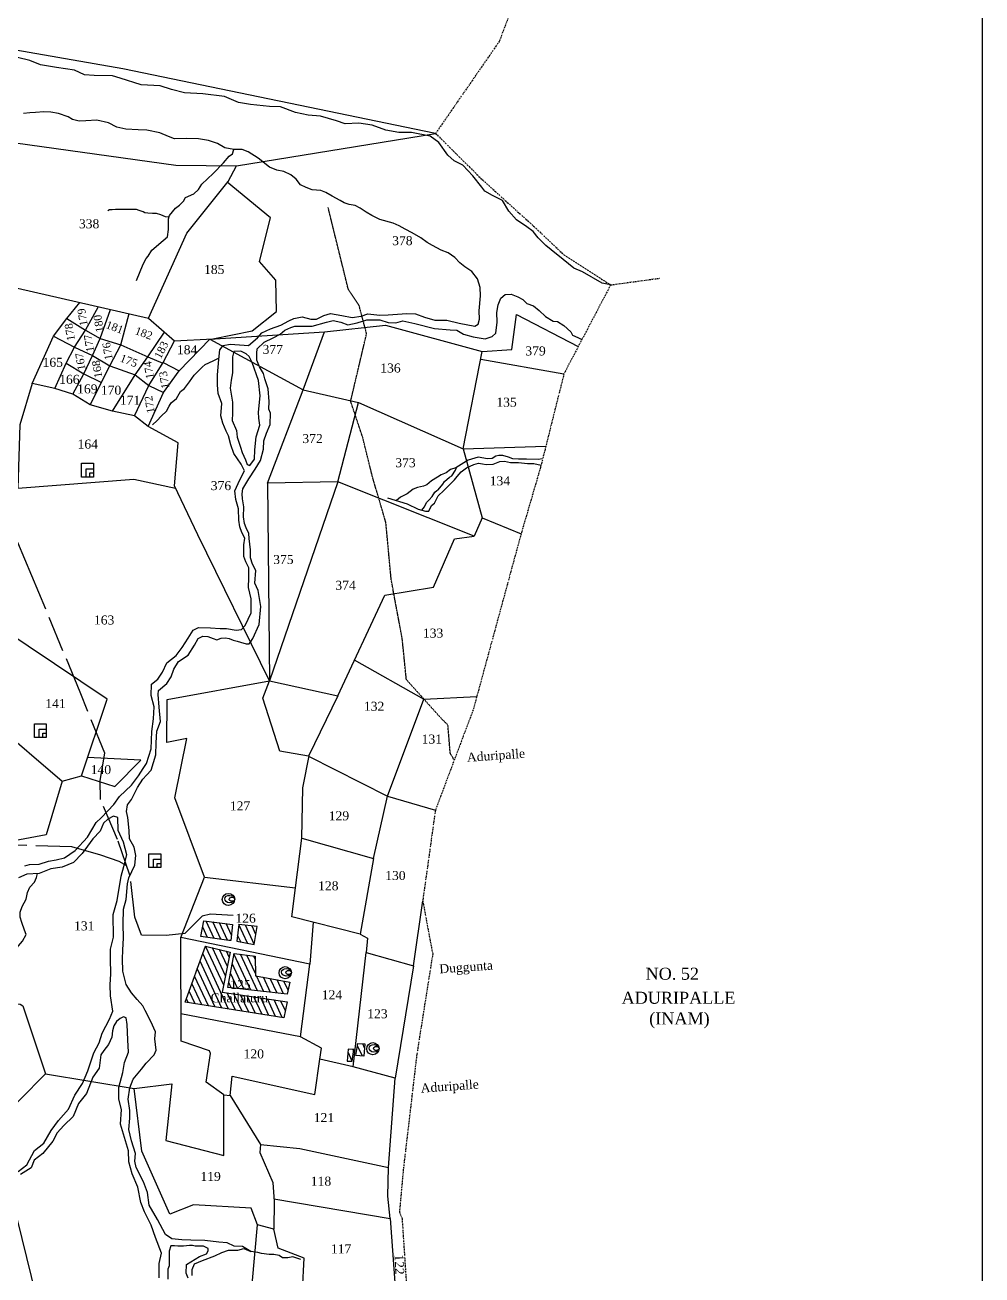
# Model space of a CAD drawing. Header units: millimetres. Extents: x 497 to 2247, y -457 to 1031.
# Drawn here: x 1928.2 to 2247, y -123.1 to 293.1 of the extents above; entities that cross this region are included whole.
import ezdxf

# ---------------------------------------------------------------- set-up
doc = ezdxf.new("R2010")
doc.units = ezdxf.units.MM
doc.header["$MEASUREMENT"] = 0
for name, pattern in [('ACAD_ISO02W100', [15, 12, -3]), ('ACAD_ISO07W100', [3, 0, -3]), ('BORDER', [1.75, 0.5, -0.25, 0.5, -0.25, 0, -0.25])]:
    doc.linetypes.add(name, pattern=pattern)
for name, color, linetype in [('CARTTRACK', 30, 'ACAD_ISO02W100'), ('NALA', 4, 'Continuous'), ('ROUND WELL', 5, 'Continuous'), ('SQUAREWELL', 5, 'Continuous'), ('SURVEY_BND', 7, 'Continuous'), ('SURVEY_NO', 7, 'Continuous'), ('VILLAGE_AREA', 1, 'Continuous')]:
    doc.layers.add(name, color=color, linetype=linetype)
doc.layers.add('FOOTPATH', color=150, linetype='ACAD_ISO07W100', lineweight=30)
doc.layers.add('VILL_BOUNDARY', color=6, linetype='BORDER', lineweight=30)
doc.styles.get("Standard").update_dxf_attribs({"font": 'TIMES.TTF'})

msp = doc.modelspace()

# ---------------------------------------------------------------- hatches: boundary and pattern name
at = {"layer": 'VILLAGE_AREA'}
h = msp.add_hatch(dxfattribs=at)
h.set_pattern_fill('ANSI31', color=256, scale=15, angle=70, style=0)
h.paths.add_polyline_path([(1996.56, -15.62), (1988.29, -13.58), (1981.54, -32.32), (2014.44, -37.5), (2015.49, -32.22), (1993.9, -28.9)])
h.paths.add_polyline_path([(1997.32, -6.38), (1987.79, -5.22), (1986.78, -10.41), (1996.11, -11.73), (1996.79, -11.78)])
h.paths.add_polyline_path([(2005.54, -7.12), (1999.39, -6.44), (1998.75, -11.94), (2004.53, -13.1)])
h.paths.add_polyline_path([(2004.89, -16.91), (1997.8, -16.11), (1995.71, -27.43), (2015.54, -29.66), (2016.39, -25.61), (2004.98, -23.47)])
h.paths.add_polyline_path([(2037.7, -48.06), (2035.86, -47.91), (2035.5, -51.94), (2037.21, -51.94)])
h.paths.add_polyline_path([(2041.42, -46.18), (2039.07, -46.08), (2038.35, -50.08), (2041.06, -50.31)])
h.paths.add_polyline_path([(1989.22, -33.2), (2009.49, -33.2), (2009.49, -28.48), (1989.22, -28.48)], flags=24)
h.paths.add_polyline_path([(1995.75, -28.69), (2003.92, -28.69), (2003.92, -24.12), (1995.75, -24.12)], flags=25)

# ---------------------------------------------------------------- linework, layer by layer
msp.add_lwpolyline([(496.74, 1031.15), (2246.96, 1031.15), (2246.96, -456.9), (496.74, -456.9)], close=True)
at = {"layer": 'CARTTRACK'}
for points in [[(1997.54, -3.43), (1990.01, -3.02), (1987.14, -3.63), (1981.39, -9.38), (1975.16, -10.13), (1967.01, -9.92), (1964.75, -3.98), (1963.15, 10), (1959, 21.89), (1953.3, 35.21), (1953.23, 41.5), (1954.77, 50.63), (1946.57, 70.91), (1930.48, 109.71), (1918.89, 136.87)], [(1962.05, 13.16), (1959.49, 14.57), (1953.43, 16.64), (1943.78, 19.42), (1923.47, 20)]]:
    msp.add_lwpolyline(points, dxfattribs=at)
at = {"layer": 'FOOTPATH', "ltscale": 0.002}
msp.add_lwpolyline([(2071.15, 48.32), (2069.82, 50.65), (2069.05, 60.04), (2067.17, 61.83), (2055.21, 75.15), (2053.84, 88.71), (2050.16, 108.43), (2048.37, 127.53), (2043.92, 142.64), (2040.67, 155.77), (2036.65, 167.81), (2041.96, 190.31), (2039.48, 199.7), (2035.89, 205), (2029.14, 232.38)], dxfattribs=at)
at = {"layer": 'NALA'}
for points in [[(2123.26, 206.57), (2120.47, 207.17), (2113.9, 210.91), (2110.96, 212.09), (2107.47, 214.99), (2103.43, 218.22), (2101.7, 219.7), (2099.1, 222.21), (2097.49, 224.32), (2095.34, 225.95), (2091.87, 228.22), (2089.35, 231.15), (2087.25, 234.69), (2083.95, 236.3), (2081.3, 237.78), (2080.31, 239.14), (2077.33, 242.89), (2074.03, 246.39), (2071.18, 247.88), (2068.99, 249.81), (2066.02, 253.98), (2063.09, 256.08), (2056.96, 257.3), (2052.7, 257.34), (2048.37, 258.12), (2043.87, 259.73), (2039.37, 260.39), (2034.83, 260.23), (2031.99, 261.21), (2026.64, 262.79), (2022.47, 263.12), (2018.31, 263.98), (2013.31, 265.88), (2009.6, 265.96), (2003.24, 266.62), (1999.32, 267.32), (1994.62, 269.34), (1987.4, 270.22), (1981.34, 270.47), (1976.96, 271.62), (1973.25, 272.9), (1966.85, 273.23), (1959.92, 275.46), (1957.28, 276.2), (1951.26, 276.25), (1948.04, 276.54), (1944.62, 278.11), (1938.72, 279.01), (1933.39, 279.84), (1929.8, 281.24), (1925.67, 282.31)], [(1928.16, 13.12), (1929.7, 13.52), (1932.95, 13.68), (1936.02, 14.67), (1938.54, 15.08), (1941.31, 15.77), (1944.88, 18.24), (1948.98, 22.67), (1951.91, 27.56), (1953.5, 29.06), (1955.81, 31.46), (1957.76, 33.57), (1959.67, 36.21), (1963.62, 40), (1965.94, 43.13), (1967.56, 45.48), (1968.62, 47.21), (1970.21, 52.12), (1970.45, 57.84), (1970.98, 62.09), (1971.19, 66.02), (1970.25, 69.8), (1970.33, 73.61), (1972.37, 75.23), (1973.95, 77.66), (1975.42, 80.67), (1978.55, 83.14), (1980.58, 85.8), (1982.49, 88.96), (1984.16, 91.6), (1985.95, 92.49), (1989.97, 92.37), (1993.14, 92.17), (1995.33, 92.17), (1998.5, 91.6), (2000.29, 91.84), (2001.56, 93.17), (2003.55, 97.35), (2003.47, 102.05), (2002.62, 105.75), (2002.78, 108.99), (2002.7, 112.39), (2001.72, 114.38), (2001.11, 116.13), (2001.11, 118.07), (2001.06, 120.01), (2001.36, 122.2), (2000.43, 124.16), (1999.69, 125.96), (1999.35, 128.26), (1999.25, 132.02), (1998.42, 135.1), (1998.03, 138.03), (1999.75, 141.67), (2001.26, 144.65), (2000.23, 146.9), (1997.74, 150.46), (1996.76, 153.27), (1995.98, 156.3), (1995.24, 157.81), (1994.02, 160.5), (1993.38, 162.99), (1993.72, 167.02), (1992.5, 170.39), (1992.31, 173.33), (1992.31, 176.65), (1992.75, 181.73), (1993.09, 184.93), (1994.17, 186.35), (1996.56, 186.84), (2001.16, 186.49), (2002.63, 186.44), (2005.57, 188.9), (2007.09, 190.61), (2009.92, 191.88), (2013.45, 193.15), (2016.09, 194.61), (2017.7, 195.35), (2020.45, 195.92), (2023.34, 195.13), (2025.26, 195.13), (2027.73, 196.37), (2029.93, 197.06), (2033.68, 196.37), (2037.15, 195.68), (2040.14, 196.16), (2042.4, 196.95), (2046.39, 196.44), (2049.2, 196.61), (2055.37, 197.06), (2058.26, 196.95), (2061.21, 195.82), (2064.72, 194.86), (2068.67, 194.86), (2072.76, 193.87), (2078.06, 192.84), (2079.12, 193.49), (2079.53, 195.1), (2079.46, 197.92), (2079.88, 202.93), (2079.81, 205.71), (2078.95, 208.6), (2077.03, 211.08), (2074.72, 212.63), (2072.97, 213.93), (2071.32, 215.72), (2069.16, 217.23), (2066.79, 218.12), (2063.86, 219.64), (2062.14, 220.71), (2059.98, 222.22), (2057.13, 223.93), (2054.86, 225.07), (2052.8, 226.27), (2050.77, 227.16), (2046.39, 228.38), (2043.75, 229.68), (2041.86, 230.78), (2039.8, 232.16), (2038.15, 232.98), (2036.16, 233.29), (2034.44, 233.91), (2033.14, 234.69), (2030.49, 236.1), (2028.36, 237.37), (2026.76, 238.04), (2023.88, 238.24), (2021.78, 239), (2019.93, 239.92), (2018.52, 241.78), (2016.7, 243.25), (2014.4, 244.35), (2012.09, 244.81), (2009.65, 245.81), (2005.87, 248.72), (2002.54, 250.82), (2000.55, 251.61), (1997.7, 251.68), (1994.76, 252.2), (1992.35, 253.6), (1989.26, 254.67), (1985.93, 255.21), (1982.08, 255.35), (1977.98, 255.25), (1976.02, 255.94), (1973.1, 257.18), (1968.71, 258.14), (1965.89, 258.24), (1961.8, 258.38), (1958.81, 259.1), (1955.96, 260.5), (1952.06, 261.45), (1948.49, 261.17), (1946.25, 261.1), (1943.99, 261.65), (1942.54, 262.54), (1939.35, 263.64), (1936.81, 264.12), (1934.4, 264.19), (1931.69, 264.02), (1929.77, 263.81), (1927.67, 263.64)], [(1965.3, 208.04), (1967.54, 213.5), (1968.54, 215.3), (1969.25, 216.16), (1970.37, 218.13), (1974.15, 221.32), (1975.61, 222.58), (1976.02, 224.98), (1975.96, 228.53), (1976.3, 229.67), (1978.31, 232.1), (1979.6, 233.1), (1980.92, 234.44), (1981.63, 235.7), (1984.47, 236.94), (1985.99, 238.37), (1987.08, 240.14), (1990.86, 243.68), (1994.27, 247.22), (1996.21, 249.42), (1997.3, 250.25), (1997.7, 251.68)], [(1976.13, 229.1), (1975, 229.28), (1973.44, 229.85), (1971.93, 230.36), (1970.61, 230.36), (1969.1, 230.45), (1968.1, 230.56), (1967.53, 230.91), (1966.16, 231.33), (1965.34, 231.65), (1964.03, 231.67), (1962.86, 231.67), (1961.4, 231.67), (1959.99, 231.65), (1958.37, 231.65), (1957.2, 231.56), (1956.28, 231.56), (1955.8, 231.28)], [(1983.9, -123.34), (1983.87, -121.34), (1984.69, -119.45), (1987.32, -118.26), (1991.36, -116.72), (1993.76, -115.61), (1995.93, -114.85), (1999.05, -114.82), (2001.09, -114.29), (2003.36, -115.31), (2000.6, -113.64), (1997.87, -113.54), (1995.54, -112.42), (1992.78, -112.22), (1988.04, -111.63), (1983.41, -111.5), (1980.42, -111.47), (1977.09, -111.1), (1975.02, -109.65), (1972.32, -104.66), (1969.52, -99.85), (1968.97, -95.68), (1967.65, -92.07), (1965.18, -87.28), (1964.79, -85.25), (1964.95, -82.69), (1963.7, -78.5), (1962.78, -74.63), (1963.15, -70.95), (1963.08, -68.4), (1962.52, -64.53), (1963.08, -60.85), (1964.23, -57.94), (1966.93, -54.6), (1968.54, -52.59), (1971.17, -49.77), (1971.86, -48.27), (1971.37, -44.53), (1971.6, -42.2), (1970.09, -38.68), (1968.21, -35.01), (1967.38, -33.51), (1965.58, -31.44), (1963.6, -29.14), (1961.9, -26.45), (1960.74, -21.93), (1960.61, -17.8), (1960.71, -14.94), (1960.94, -10.81), (1960.91, -6.35), (1960.98, -1.26), (1961.83, 1.88), (1962.36, 7.17), (1962.75, 9.17), (1964.73, 13.3), (1965.06, 16.61), (1964.53, 19.37), (1963.02, 22.13), (1962.92, 24.85), (1962.43, 29.17), (1961.97, 31.18), (1962.36, 33.44), (1963.64, 35.18), (1965.68, 39.24), (1967.39, 41.96), (1968.6, 43.34), (1970.24, 45.02), (1971.73, 50.06), (1971.89, 54.06), (1972.06, 58), (1973.27, 61.15), (1972.91, 65.91), (1972.49, 70.17), (1972.62, 71.49), (1975.45, 73.78), (1976.86, 76.04), (1977.78, 78.64), (1979.36, 81.13), (1982.52, 83.29), (1984.62, 86.64), (1985.81, 88.8), (1987.45, 89.56), (1989.03, 89.46), (1990.9, 88.84), (1992.08, 88.38), (1993.53, 88.9), (1994.97, 89.07), (1996.19, 88.8), (1997.54, 88.24), (1998.89, 87.88), (1999.97, 87.62), (2001.81, 87.06), (2002.83, 87.03), (2003.28, 87.6), (2004.08, 88.84), (2006.22, 93.47), (2006.68, 99.51), (2005.86, 104.75), (2004.77, 107.28), (2005.04, 111.47), (2003.99, 113.6), (2003.3, 115.7), (2003.3, 118.3), (2002.82, 122.17), (2002.74, 123.78), (2001.83, 125.62), (2001.26, 127.14), (2000.99, 129.37), (2001.04, 132.69), (2000.6, 135.32), (2000.47, 136.94), (2000.69, 138.69), (2002.75, 141.97), (2004.85, 145.16), (2006.59, 148.04), (2007.6, 151.86), (2007.74, 154.61), (2008.57, 157.14), (2009.79, 160.11), (2009.92, 163.84), (2009.44, 165.15), (2009.49, 167.77), (2009.22, 171.92), (2008.09, 175.24), (2007.65, 177.06), (2006.3, 179.24), (2005.38, 181.47), (2005.38, 183.82), (2005.47, 185.22), (2007.88, 187.5), (2010.8, 188.94), (2013.16, 190.21), (2014.78, 191.48), (2016.75, 192.35), (2018.1, 192.87), (2021.38, 192.87), (2023.83, 192.83), (2028.59, 194.1), (2030.78, 194.66), (2033.36, 194.1), (2035.68, 193.27), (2038.78, 193.97), (2042.07, 194.93), (2046.36, 194.89), (2049.11, 194.01), (2051.65, 193.97), (2054.05, 194.63), (2058.03, 193.75), (2064.63, 192.01), (2069.8, 191.61), (2071.99, 191.48), (2074.26, 190.21), (2077.5, 189.3), (2081.47, 188.64), (2083.75, 189.34), (2085.06, 190.52), (2085.42, 194.16), (2085.37, 197.39), (2085.81, 199.92), (2086.73, 202.1), (2088.13, 203.41), (2090.09, 203.46), (2092.37, 202.63), (2093.98, 201.67), (2095.38, 200.36), (2097.57, 199.61), (2099.49, 198.09), (2101.55, 196.03), (2104.08, 194.46), (2105.52, 194.33), (2107.67, 193.02), (2109.98, 190.93), (2110.57, 189.87), (2112.32, 189), (2113.67, 188.33)], [(2003.03, 146.4), (2004.58, 148.55), (2004.71, 151.69), (2005.18, 155.92), (2006.39, 159.89), (2006.06, 162.16), (2005.99, 164.24), (2006.53, 169.67), (2005.99, 174.72), (2003.84, 180.68), (2002.84, 182.69), (2001.83, 183.63), (2000.02, 184.5), (1997.74, 184.44), (1997.33, 182.63), (1997.33, 177.27), (1996.8, 174.85), (1996.53, 172.17), (1997.33, 167.55), (1997.33, 163.86), (1997.13, 161.45), (1998.68, 158.08), (1998.88, 155.86), (1999.95, 152.58), (2000.49, 150.77), (2001.63, 148.36), (2002.17, 146.75), (2003.03, 146.4)], [(1970.67, 159.99), (1972.18, 161.45), (1973.55, 162.8), (1975.31, 164.49), (1976.2, 166.21), (1976.87, 167.28), (1978.62, 168.7), (1980.01, 171.03), (1981.27, 172.08), (1982.99, 174.25), (1984.56, 176.51), (1987.21, 179.12), (1988.19, 180.04), (1990.91, 181.3), (1992.81, 182.27)], [(2048.95, 135.69), (2055.47, 133.61), (2059.16, 131.92), (2061.59, 131.18), (2062.64, 131.24), (2063.61, 133.09), (2064.6, 133.84), (2065.82, 136.34), (2067.69, 138.05), (2070.46, 140.9), (2071.26, 141.6), (2072.1, 142.77), (2073.42, 144.3), (2075.19, 145.6), (2077.66, 146.74), (2079.25, 147.16), (2080.6, 146.95), (2081.83, 146.79), (2084.1, 146.88), (2086.34, 147.81), (2087.93, 147.87), (2089.93, 147.48), (2092.53, 147.45), (2095.58, 147.09), (2097.66, 147.04), (2100.08, 146.59)], [(2100.61, 148.68), (2099.14, 148.46), (2095.21, 148.54), (2092.56, 148.54), (2090.69, 148.67), (2089.28, 149.24), (2087.3, 149.74), (2086.03, 149.74), (2084.99, 149.48), (2083.74, 148.78), (2082.26, 148.7), (2079.08, 149.17), (2075.79, 148.2), (2073.5, 146.77), (2071.68, 145.65), (2069.96, 145.11), (2068.48, 143.94), (2066.84, 143.37), (2065.54, 142.55), (2063.54, 141.31), (2062.04, 139.98), (2060.9, 139.59), (2058.92, 139.09), (2057.49, 138.55), (2055.51, 137.04), (2053.22, 135.87), (2051.87, 134.76)], [(2060.37, 131.55), (2061.22, 132.67), (2061.95, 134.05), (2062.83, 135.03), (2063.79, 136.1), (2064.7, 137.56), (2065.38, 138.1), (2065.8, 138.31), (2067.36, 140.19), (2067.88, 141.15), (2069.63, 142.58), (2070.38, 142.97), (2071.6, 144.87), (2071.88, 145.77)], [(1925.94, -88.62), (1928.77, -86.47), (1931.39, -81.68), (1934.42, -79.23), (1936.88, -74.99), (1939.34, -71.64), (1942.7, -67.96), (1944.79, -63.25), (1947.36, -59.38), (1949.14, -55.2), (1951.13, -49.16), (1952.91, -45.81), (1953.85, -42.62), (1956.32, -37.89), (1957.47, -35.33), (1956.69, -30.15), (1956.58, -26.54), (1956.8, -22.9), (1956.69, -17.88), (1956.64, -14.58), (1957.63, -10.66), (1957.58, -3.06), (1958.89, 1.6), (1960.2, 9.7), (1961.14, 12.92), (1962.14, 16.74), (1961.04, 21.02), (1959.26, 24.84), (1959.1, 29.16), (1957.64, 29.63), (1955.75, 28.64), (1954.34, 27.33), (1953.19, 24.67), (1950.73, 22.16), (1947.26, 17.26), (1944.28, 14.28), (1940.56, 12.66), (1936.74, 12.08), (1932.92, 10.57), (1928.78, 10.36), (1926.01, 9.1)], [(1917.66, -29.1), (1920.05, -25.6), (1921.67, -22.11), (1922.9, -19.46), (1923.93, -17.78), (1924.84, -15), (1927.37, -12), (1928.53, -9.74), (1928.01, -8.32), (1927.11, -5.73), (1926.53, -3.99), (1926.53, -2.31), (1927.24, -0.43), (1928.52, 1.99), (1929.02, 4.26), (1929.75, 5.99), (1931.39, 7.71), (1932.02, 9.25), (1932.29, 10.54)], [(1972.86, -124.02), (1972.86, -119.26), (1973.59, -115.86), (1971.66, -110.65), (1970.19, -106.52), (1967.94, -102.13), (1966.74, -99), (1965.74, -93.83), (1963.91, -89.39), (1962.76, -85.46), (1962.6, -81.8), (1960.04, -72.94), (1960.35, -67.97), (1959.46, -64.61), (1959.46, -60.74), (1960.77, -55.72), (1961.3, -52.4), (1962.66, -48.95), (1962.45, -44.82), (1962.19, -39.67), (1961.82, -37.53), (1960.98, -37.11), (1959.83, -37.73), (1958.68, -38.68), (1957.79, -40.19), (1957.37, -41.81), (1957.11, -43.9), (1955.96, -46.36), (1954.49, -48.35), (1953.49, -49.84), (1952.86, -54.28), (1950.82, -57.21), (1948.68, -62.65), (1946, -66.03), (1944.27, -70.32), (1941.13, -73.35), (1938.88, -75.81), (1937.47, -78.58), (1934.11, -82.64), (1931.28, -84.89), (1930.19, -87.4), (1926.73, -89.7)], [(1982.57, -124.18), (1981.83, -122.51), (1981.99, -119.63), (1986.29, -116.93), (1988.64, -116.04), (1989.22, -115.1), (1989.17, -114.26), (1987.59, -113.53), (1986.13, -113.53), (1984.82, -113.48), (1983.98, -113.32), (1982.94, -113.32), (1981, -113.48), (1979.06, -113.48), (1977.96, -113.37), (1977.96, -113.37), (1976.76, -113.43), (1976.76, -113.43), (1976.18, -115.15), (1976.18, -118.36), (1976.18, -120.04), (1975.81, -121.19), (1975.71, -124.48)], [(2020.03, -117.93), (2017.42, -117.09), (2015.71, -117.43), (2014, -117.37), (2012.82, -116.61), (2011.05, -116.3), (2009.5, -116.25), (2006.92, -115.99), (2005.71, -115.66), (2003.36, -115.31)]]:
    msp.add_lwpolyline(points, dxfattribs=at)
at = {"layer": 'ROUND WELL'}
for centre, major_axis, ratio in [((1995.95, 1.94), (2.06, 0.03), 0.976171), ((1996.36, 2.05), (1.66, -0.08), 0.742773), ((1997.09, 1.99), (0.924, -0.025), 0.731939), ((2014.86, -22.46), (2.06, 0.03), 0.976171), ((2015.26, -22.34), (1.66, -0.08), 0.742773), ((2015.99, -22.4), (0.924, -0.025), 0.731939), ((2044.05, -47.77), (2.06, 0.03), 0.976171), ((2044.45, -47.66), (1.66, -0.08), 0.742773), ((2045.19, -47.71), (0.924, -0.025), 0.731939)]:
    msp.add_ellipse(centre, major_axis=major_axis, ratio=ratio, dxfattribs=at)
at = {"layer": 'SQUAREWELL'}
for points in [[(1947.04, 147.15), (1950.97, 147.15), (1950.97, 142.53), (1947.04, 142.53)], [(1948.58, 145.34), (1950.97, 145.34), (1950.97, 142.53), (1948.58, 142.53)], [(1949.8, 143.95), (1950.97, 143.95), (1950.97, 142.53), (1949.8, 142.53)], [(1931.32, 60.45), (1935.26, 60.45), (1935.26, 55.82), (1931.32, 55.82)], [(1932.86, 58.64), (1935.26, 58.64), (1935.26, 55.82), (1932.86, 55.82)], [(1934.09, 57.25), (1935.26, 57.25), (1935.26, 55.82), (1934.09, 55.82)], [(1969.43, 17.15), (1973.37, 17.15), (1973.37, 12.53), (1969.43, 12.53)], [(1970.97, 15.34), (1973.37, 15.34), (1973.37, 12.53), (1970.97, 12.53)], [(1972.2, 13.95), (1973.37, 13.95), (1973.37, 12.53), (1972.2, 12.53)]]:
    msp.add_lwpolyline(points, close=True, dxfattribs=at)
at = {"layer": 'SURVEY_BND'}
for points in [[(1924.98, 253.86), (1978.47, 246.38), (1998.68, 246.21), (2064.96, 257.02), (1960.8, 278.53), (1898.29, 289.41)], [(1916.33, 207.62), (1969.36, 195.51), (1982.06, 223.82), (1995.83, 241.05), (1998.68, 246.21)], [(1969.36, 195.51), (1977.95, 187.98), (1990.79, 188.56), (2003.86, 191.23), (2011.97, 197.68), (2011.78, 208.12), (2006.3, 214.4), (2010, 228.85), (1995.57, 240.72)], [(1942.07, 195.41), (1946.47, 200.74)], [(1948.28, 191.47), (1952.7, 199.32)], [(1953.27, 188.71), (1956.67, 198.41)], [(1960.14, 186.65), (1962.9, 196.99)], [(1989.71, 188.51), (2027.96, 190.91), (2048.25, 193.13), (2080.45, 184.35), (2090.29, 185.06), (2091.93, 196.75), (2112.45, 186.01)], [(1937.64, 189.52), (1942.07, 195.41), (1948.28, 191.47)], [(1944.68, 185.83), (1948.28, 191.47), (1953.27, 188.71)], [(1938.14, 172.1), (1930.55, 173.76), (1937.64, 189.52), (1944.68, 185.83)], [(1950.61, 183.06), (1953.27, 188.71), (1960.14, 186.65)], [(1969.11, 182.61), (1974.66, 190.86)], [(2008.91, 140.56), (2009.6, 74.75), (1985.73, 123.36), (1977.94, 139.68), (1979.22, 154.01), (1969.19, 159.44), (1974.33, 170.68), (1979.56, 177.96), (1989.71, 188.51)], [(1974.21, 180.67), (1977.95, 187.98)], [(1989.71, 188.51), (2020.78, 171.67), (2027.96, 190.91)], [(1941.91, 180.45), (1944.68, 185.83), (1950.61, 183.06)], [(1956.48, 179.66), (1960.14, 186.65), (1969.11, 182.61)], [(2020.78, 171.67), (2039.25, 167.42), (2074.12, 151.93), (2080.45, 184.35)], [(1944.13, 170.15), (1938.14, 172.1), (1941.91, 180.45), (1947.78, 177)], [(1947.78, 177), (1950.61, 183.06), (1956.48, 179.66)], [(1957.32, 164.56), (1949.84, 166.61), (1956.48, 179.66), (1964.9, 176.61)], [(1964.9, 176.61), (1969.11, 182.61), (1974.11, 180.51)], [(1969.39, 173.01), (1974.21, 180.67), (1979.56, 177.96)], [(2079.96, 181.86), (2107.7, 176.96)], [(1949.84, 166.61), (1944.13, 170.15), (1947.78, 177), (1953.62, 174.04)], [(1964.61, 163.01), (1957.32, 164.56), (1964.9, 176.61), (1969.39, 173.01)], [(1930.55, 173.76), (1926.49, 159.96), (1925.8, 138.92), (1964.44, 141.89), (1978.32, 138.88)], [(1969.19, 159.44), (1964.61, 163.01), (1969.39, 173.01), (1974.33, 170.68)], [(2032.34, 141.01), (2008.91, 140.56), (2020.78, 171.67)], [(2080.41, 128.96), (2077.8, 122.84), (2032.34, 141.01), (2039.25, 167.42)], [(2074.12, 151.93), (2101.66, 152.9)], [(2074.12, 151.93), (2080.41, 128.96), (2093.42, 123.68)], [(2032.34, 141.01), (2009.6, 74.75), (2032.35, 69.68), (2048, 103.3), (2064.3, 105.96), (2071.25, 121.99), (2077.8, 122.84)], [(1917.73, 60.86), (1940.56, 41.35), (1947, 43.09), (1955.54, 68.65), (1920.45, 92.11)], [(2061.19, 68.49), (2037.88, 81.57)], [(1902.38, -30.99), (1926.57, -32.96), (1927.45, -33.55), (1935.04, -56.18), (1964.59, -61.04), (1977.05, -59.44), (1975.07, -78.38), (1994.42, -83.32), (1994.42, -63.1), (1988.47, -58.95), (1989.94, -49.37), (1989.59, -48.5), (1980.17, -45.25), (1980.08, -10.75), (1987.95, 9.35), (1978.11, 35.81), (1982.09, 55.5), (1975.37, 54.15), (1975.52, 68.51), (2009.6, 74.75)], [(2022.66, 49.69), (2013.1, 51.35), (2007.39, 68.99), (2009.6, 74.75)], [(2032.35, 69.68), (2022.66, 49.69), (2048.98, 36.29), (2061.07, 68.63), (2078.66, 69.5)], [(1987.95, 9.35), (2018.26, 5.79), (2020.38, 22.3), (2020.77, 39.04), (2022.97, 50.31)], [(1947, 43.09), (1958.07, 39.5), (1966.8, 48.28), (1949.05, 49.23)], [(1940.56, 41.35), (1935.19, 23.41), (1919.09, 20.49), (1904.64, 22.3)], [(2020.38, 22.3), (2044.29, 15.54), (2048.98, 36.29)], [(2048.98, 36.29), (2064.87, 31.64)], [(2044.29, 15.54), (2039.81, -9.66), (2017.08, -3.86), (2018.26, 5.79)], [(2039.81, -9.66), (2042.25, -11.01), (2041.85, -15.69), (2057.54, -20.17), (2060.65, 1.41)], [(2024.15, -5.66), (2023.09, -19.66), (1980.08, -10.75)], [(2057.54, -20.17), (2051.53, -57.61), (2037.46, -53.85), (2041.85, -15.69)], [(2037.46, -53.85), (2026.36, -51.28), (2026.97, -47.61), (2019.93, -43.84), (2023.09, -19.66)], [(2019.93, -43.84), (1980.14, -36.12)], [(1994.42, -63.1), (1996.47, -63.33), (1997.18, -56.91), (2024.7, -63.02), (2026.36, -51.28)], [(1935.04, -56.18), (1917.79, -73.49), (1908.84, -64.88), (1893.31, -55.25)], [(1996.47, -63.33), (2006.6, -79.64), (2019.68, -81.04), (2049.29, -87.39), (2051.53, -57.61)], [(2006.6, -79.64), (2006.38, -82.36), (2010.77, -92.31), (2011.17, -98.69), (2011.01, -107.89), (2005.67, -106.47), (2003.5, -100.86), (1984.31, -99.79), (1976.44, -102.91), (1967.07, -81.88), (1964.59, -61.04)], [(1917.79, -73.49), (1934.73, -142.16), (1938.27, -159.66), (1956.34, -161.32), (1964.63, -178.41), (1989.15, -183.08), (1986.6, -203.17), (2024.07, -207.72), (2021.07, -186.09), (2016.68, -185.25), (2010.4, -159.18), (1999.89, -154.19), (2003, -136.1), (2005.67, -106.47)], [(2011.11, -97.78), (2049.78, -104.31), (2049, -96.92), (2049.29, -87.39)], [(2049.78, -104.31), (2051.84, -131.75), (2035.93, -131.13), (2020.63, -128.21), (2021.19, -117.53), (2012.48, -114.17), (2011.01, -107.89)]]:
    msp.add_lwpolyline(points, dxfattribs=at)
at = {"layer": 'VILL_BOUNDARY'}
for points in [[(2104.58, 336.51), (2086.15, 287.64), (2064.96, 257.02), (2079.94, 242.12), (2096.95, 226.72), (2107.7, 216.59), (2123.26, 206.57), (2107.7, 176.96), (2099.9, 145.84), (2093.42, 123.68), (2077.44, 65.01), (2064.87, 31.64), (2060.65, 1.41), (2063.98, -16.22), (2058.68, -49.68), (2054.17, -88.13), (2052.9, -102.2), (2053.78, -104.35), (2056.34, -143.38)], [(2123.26, 206.57), (2139.63, 208.8)]]:
    msp.add_lwpolyline(points, dxfattribs=at)
at = {"layer": 'VILLAGE_AREA'}
for points in [[(1996.11, -11.73), (1986.78, -10.41), (1987.79, -5.22), (1997.32, -6.38), (1996.79, -11.78), (1996.11, -11.73)], [(1998.75, -11.94), (2004.53, -13.1), (2005.54, -7.12), (1999.39, -6.44), (1998.75, -11.94)], [(2015.49, -32.22), (2014.44, -37.5), (1981.54, -32.32), (1988.29, -13.58), (1996.56, -15.62), (1993.9, -28.9), (2015.49, -32.22)], [(2015.54, -29.66), (1995.71, -27.43), (1997.8, -16.11), (2004.89, -16.91), (2004.98, -23.47), (2016.39, -25.61), (2015.54, -29.66)], [(2037.7, -48.06), (2035.86, -47.91), (2035.5, -51.94), (2037.21, -51.94), (2037.7, -48.06)], [(2039.07, -46.08), (2041.42, -46.18), (2041.06, -50.31), (2038.35, -50.08), (2039.07, -46.08)]]:
    msp.add_lwpolyline(points, dxfattribs=at)

# ---------------------------------------------------------------- texts
at = {"layer": 'SURVEY_NO'}
for s, height, p in [('338', 3, (1946.14, 225.42)), ('378', 3, (2050.48, 219.79)), ('185', 3, (1987.81, 210.21)), ('184', 3, (1978.79, 183.48)), ('377', 3, (2007.32, 183.59)), ('379', 3, (2094.84, 183.08)), ('165', 3, (1934.03, 179.28)), ('136', 3, (2046.51, 177.39)), ('166', 3, (1939.56, 173.61)), ('169', 3, (1945.54, 170.44)), ('170', 3, (1953.44, 169.99)), ('171', 3, (1959.77, 166.68)), ('135', 3, (2085.18, 166.01)), ('164', 3, (1945.69, 152.07)), ('372', 3, (2020.56, 153.9)), ('373', 3, (2051.52, 145.86)), ('134', 3, (2082.98, 139.82)), ('376', 3, (1990.05, 138.23)), ('375', 3, (2010.85, 113.62)), ('374', 3, (2031.55, 105.03)), ('163', 3, (1951.15, 93.48)), ('133', 3, (2060.72, 89.12)), ('141', 3, (1934.93, 65.66)), ('132', 3, (2041.07, 64.75)), ('131', 3, (2060.3, 53.83)), ('140', 3, (1950.06, 43.65)), ('127', 3, (1996.41, 31.56)), ('129', 3, (2029.36, 28.28)), ('130', 3, (2048.16, 8.4)), ('128', 3, (2025.81, 4.97)), ('126', 3, (1998.25, -5.83)), ('131', 3, (1944.51, -8.38)), ('NO. 52', 4, (2134.9, -24.81)), ('125', 3, (1996.51, -27.88)), ('124', 3, (2027.04, -31.32)), ('ADURIPALLE', 4, (2126.9, -32.81)), ('Challaturu', 3, (1990.01, -32.35)), ('123', 3, (2042.18, -37.63)), ('(INAM)', 4, (2136.1, -39.71)), ('120', 3, (2000.99, -51)), ('121', 3, (2024.36, -72.21)), ('119', 3, (1986.6, -91.81)), ('118', 3, (2023.38, -93.38)), ('117', 3, (2030.07, -115.93))]:
    msp.add_text(s, height=height, dxfattribs=at).set_placement(p)
for s, height, rotation, p in [('179', 2.6, 99.1728, (1949.08, 193.1)), ('180', 2.6, 99.1728, (1954.45, 190.97)), ('178', 2.6, 99.1728, (1944.83, 188.15)), ('181', 2.6, 339.2131, (1954.84, 192.3)), ('182', 2.6, 339.2131, (1964.55, 190.31)), ('177', 2.6, 99.1728, (1951.26, 184.41)), ('176', 2.6, 99.1728, (1957.41, 181.78)), ('183', 2.6, 62.9501, (1973.39, 181.7)), ('167', 2.6, 99.1728, (1948.39, 178.31)), ('175', 2.6, 339.2131, (1959.56, 181.16)), ('168', 2.6, 99.1728, (1953.94, 175.82)), ('174', 2.6, 99.1728, (1971.16, 175.48)), ('173', 2.6, 99.1728, (1976.29, 172.2)), ('172', 2.6, 99.1728, (1971.43, 164.02)), ('Aduripalle', 3, 4.1272, (2075.48, 47.72)), ('Duggunta', 3, 4.1272, (2066.29, -22.7)), ('Aduripalle', 3, 4.1272, (2060.07, -62.43)), ('122', 3, 272.0477, (2051.29, -116.31))]:
    msp.add_text(s, height=height, rotation=rotation, dxfattribs=at).set_placement(p)

doc.saveas('drawing.dxf')
